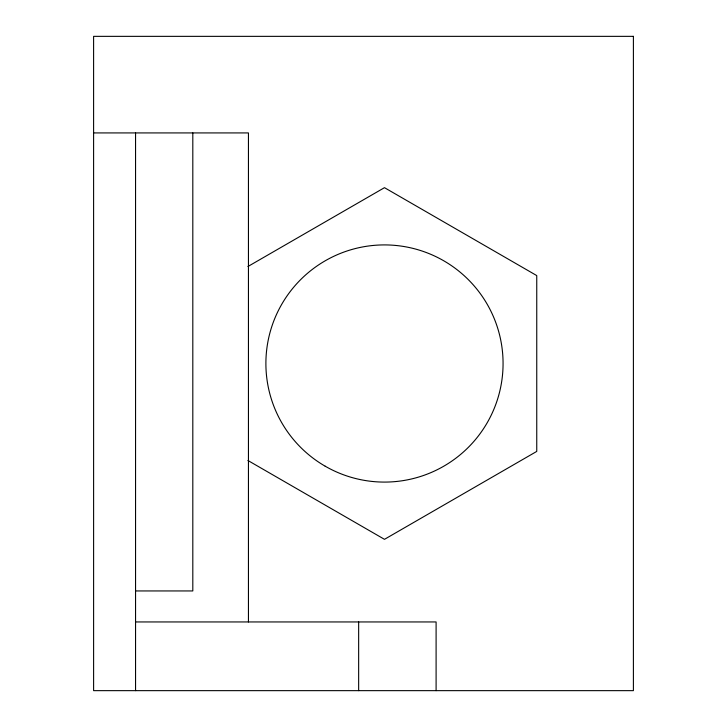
<?xml version="1.0" encoding="UTF-8"?>
<svg xmlns="http://www.w3.org/2000/svg" width="727" height="727" viewBox="0 0 727 727"><rect width="100%" height="100%" fill="white"/><g stroke="black" fill="none" stroke-linecap="round" stroke-linejoin="round"><path stroke-width="1.09" d="M247.925 266.509L384.483 187.666L536.753 275.588L536.753 451.412L384.483 539.334L247.925 460.491M93.61 132.923L248.443 132.923L248.443 621.948M135.558 590.942L192.809 590.942L192.809 132.923M135.558 621.948L436.1 621.948L436.1 690.65M358.656 621.948L358.656 690.65M135.558 132.923L135.558 690.65M633.399 36.35L93.601 36.35L93.61 690.65L633.399 690.65L633.399 36.35M325.187 466.198A118.583 118.583 0 0 0 503.066 363.5A118.583 118.583 0 0 0 325.187 260.802A118.583 118.583 0 0 0 325.187 466.198"/></g></svg>
